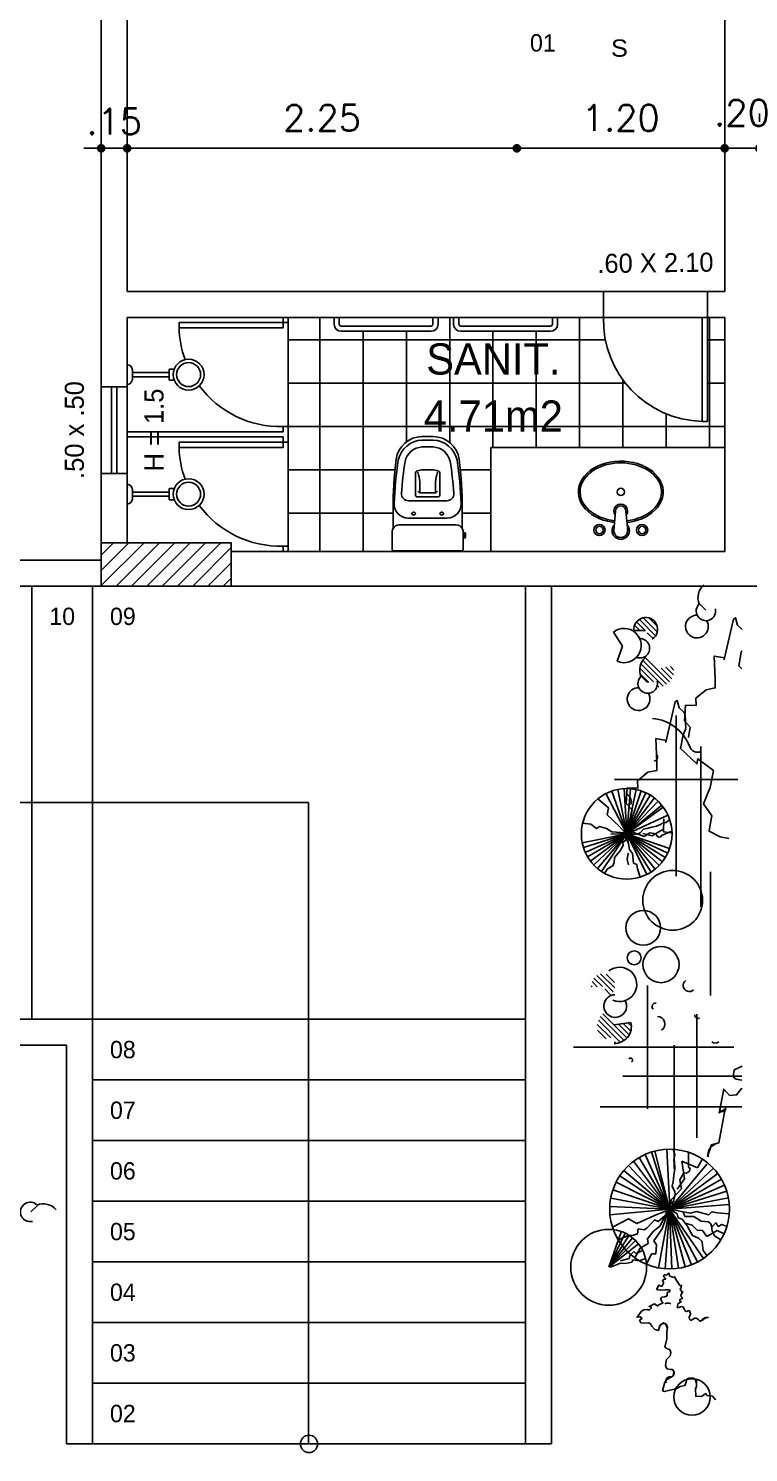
# Model space of a CAD drawing. Header units: millimetres. Extents: x 387 to 811, y 539 to 827.
# Drawn here: x 502.53 to 506.68, y 778.16 to 786.38 of the extents above; entities that cross this region are included whole.
import ezdxf
from ezdxf.enums import TextEntityAlignment as Align

# ---------------------------------------------------------------- set-up
doc = ezdxf.new("R2010")
doc.units = ezdxf.units.MM
for name, color, linetype in [('ESQUADRIAS', 6, 'Continuous'), ('LINHA FINA', 8, 'Continuous'), ('MOBILIARIO', 3, 'Continuous'), ('parede vista', 2, 'Continuous'), ('PAREDES EM CORTE', 5, 'Continuous'), ('pilar', 4, 'Continuous'), ('SIMBOLOS', 4, 'Continuous'), ('TEXTO', 4, 'Continuous'), ('vegetação', 112, 'Continuous')]:
    doc.layers.add(name, color=color, linetype=linetype)
doc.styles.add('ROMANS', font='romans')
doc.dimstyles.new('Cotas_trabalho', dxfattribs={"dimtxt": 0.15, "dimasz": 0.05, "dimexe": 0.2, "dimexo": 0.2, "dimgap": 0.1, "dimtad": 1, "dimzin": 4, "dimdsep": 46, "dimtxsty": 'ROMANS', "dimblk": 'DOT', "dimcen": 0.5, "dimclrd": 256, "dimclre": 256, "dimclrt": 256, "dimadec": 0, "dimazin": 0, "dimtfac": 0.666667, "dimtmove": 2, "dimatfit": 0, "dimldrblk": 'DOT', "dimfxl": 1, "dimtolj": 1, "dimtzin": 4, "dimarcsym": 0})

# ---------------------------------------------------------------- blocks, each defined once
blk = doc.blocks.new('chuveiro')
at = {"layer": 'MOBILIARIO'}
for p, q in [((601.3174, 91.4916), (601.3461, 91.4916)), ((601.3461, 91.4276), (601.3461, 91.4916)), ((601.3461, 91.4716), (601.5592, 91.4716)), ((601.5592, 91.4865), (601.5592, 91.4326)), ((601.5892, 91.5165), (601.5892, 91.4026)), ((601.3174, 91.4276), (601.3461, 91.4276)), ((601.3461, 91.4476), (601.5592, 91.4476))]:
    blk.add_line(p, q, dxfattribs=at)
for radius in [0.0892, 0.0691]:
    blk.add_circle((601.2343, 91.4596), radius, dxfattribs=at)
for centre, start, end in [((601.5892, 91.4865), 90, 180), ((601.5892, 91.4326), 180, 270)]:
    blk.add_arc(centre, 0.03, start, end, dxfattribs=at)
blk = doc.blocks.new('cuba do lavatório')
at = {"layer": 'MOBILIARIO'}
for p, q in [((535.9006, 52.8012), (535.8906, 52.9138)), ((535.9606, 52.8012), (535.9706, 52.9138))]:
    blk.add_line(p, q, dxfattribs=at)
for centre, radius in [((535.8074, 52.9105), 0.0326), ((535.8074, 52.9105), 0.0212), ((536.0537, 52.9105), 0.0326), ((536.0537, 52.9105), 0.0212), ((535.9306, 52.6909), 0.0212)]:
    blk.add_circle(centre, radius, dxfattribs=at)
for centre, radius, start, end in [((535.9306, 52.9138), 0.05, 317.75345, 222.24655), ((535.9306, 52.9138), 0.04, 349.84426, 190.15574), ((535.9306, 52.8012), 0.04, 143.41391, 36.58609), ((535.9306, 52.8012), 0.03, 180, 0)]:
    blk.add_arc(centre, radius, start, end, dxfattribs=at)
blk.add_ellipse((535.9306, 52.6909), major_axis=(-0.235, 0), ratio=0.714749, start_param=4.861692, end_param=10.846271, dxfattribs=at)
blk.add_open_spline([(535.8945, 52.8669), (535.8491, 52.8621), (535.8056, 52.8477), (535.7156, 52.7915), (535.6827, 52.7376), (535.6888, 52.6294), (535.7276, 52.578), (535.8446, 52.5161), (535.9221, 52.5055), (536.0618, 52.5317), (536.123, 52.5682), (536.184, 52.6656), (536.1818, 52.7257), (536.1142, 52.8204), (536.0507, 52.8547), (535.9756, 52.8659), (535.9711, 52.8665), (535.9666, 52.8669)], degree=3, knots=[4.861692, 4.861692, 4.861692, 4.861692, 5.430609, 5.430609, 6.323813, 6.323813, 7.217016, 7.217016, 8.110219, 8.110219, 9.003422, 9.003422, 9.896625, 9.896625, 10.789828, 10.789828, 10.846271, 10.846271, 10.846271, 10.846271], dxfattribs=at)
blk = doc.blocks.new('vaso com caixa acoplada')
at = {"layer": 'MOBILIARIO'}
for p, q in [((602.6687, 94.1554), (602.6435, 94.1554)), ((602.6687, 94.1354), (602.6435, 94.1354)), ((602.6687, 94.0954), (602.6435, 94.0954)), ((602.6687, 94.1554), (602.6837, 94.1554)), ((602.6687, 94.1354), (602.6837, 94.1354)), ((602.6687, 94.0954), (602.6837, 94.0954)), ((602.6837, 94.1554), (602.7088, 94.1554)), ((602.6837, 94.1354), (602.7088, 94.1354)), ((602.6837, 94.0954), (602.7088, 94.0954)), ((602.6053, 93.8182), (602.6053, 93.9471)), ((602.6687, 93.9641), (602.6837, 93.9641)), ((602.747, 93.8182), (602.747, 93.9471)), ((602.6289, 93.8302), (602.62, 93.8405)), ((602.7234, 93.8302), (602.7323, 93.8405)), ((602.5655, 93.7854), (602.6687, 93.7854)), ((602.6126, 93.8086), (602.7397, 93.8086)), ((602.6289, 93.8302), (602.6687, 93.8302)), ((602.6687, 93.8302), (602.6837, 93.8302)), ((602.6687, 93.7854), (602.6837, 93.7854)), ((602.7234, 93.8302), (602.6837, 93.8302)), ((602.7868, 93.7854), (602.6837, 93.7854)), ((602.4762, 93.6248), (602.4762, 93.7346)), ((602.5626, 93.6854), (602.6687, 93.6854)), ((602.6687, 93.6854), (602.6837, 93.6854)), ((602.7897, 93.6854), (602.6837, 93.6854)), ((602.8762, 93.7346), (602.8762, 93.6248)), ((602.4712, 93.5074), (602.4712, 93.6054)), ((602.8412, 93.6454), (602.5112, 93.6454)), ((602.8812, 93.5991), (602.8812, 93.6054)), ((602.8812, 93.5708), (602.8812, 93.5991)), ((602.8812, 93.5991), (602.8906, 93.5991)), ((602.8906, 93.5991), (602.8906, 93.5708)), ((602.8956, 93.5758), (602.8956, 93.5941)), ((602.8812, 93.5074), (602.8812, 93.5708)), ((602.8812, 93.5708), (602.8906, 93.5708)), ((602.8692, 93.4954), (602.4832, 93.4954)), ((602.6687, 93.4954), (602.6435, 93.4954))]:
    blk.add_line(p, q, dxfattribs=at)
for points in [[(602.5848, 93.7111, -0.1249), (602.5855, 93.7139, -0.105797), (602.5878, 93.7166, -0.086669), (602.591, 93.7183, -0.076734), (602.595, 93.7189, -0.076734), (602.5991, 93.7183, -0.086669), (602.6023, 93.7166, -0.105797), (602.6046, 93.7139, -0.1249), (602.6053, 93.7111, -0.1249), (602.6046, 93.7082, -0.105797), (602.6023, 93.7055, -0.086669), (602.5991, 93.7038, -0.076734), (602.595, 93.7032, -0.076734), (602.591, 93.7038, -0.086669), (602.5878, 93.7055, -0.105797), (602.5855, 93.7082, -0.1249)], [(602.7675, 93.7111, 0.1249), (602.7668, 93.7139, 0.105797), (602.7645, 93.7166, 0.086669), (602.7613, 93.7183, 0.076734), (602.7573, 93.7189, 0.076734), (602.7532, 93.7183, 0.086669), (602.75, 93.7166, 0.105797), (602.7477, 93.7139, 0.1249), (602.747, 93.7111, 0.1249), (602.7477, 93.7082, 0.105797), (602.75, 93.7055, 0.086669), (602.7532, 93.7038, 0.076734), (602.7573, 93.7032, 0.076734), (602.7613, 93.7038, 0.086669), (602.7645, 93.7055, 0.105797), (602.7668, 93.7082, 0.1249)]]:
    blk.add_lwpolyline(points, format="xyb", close=True, dxfattribs=at)
for centre, radius, start, end in [((602.6435, 94.0054), 0.15, 90, 172.65629), ((602.6495, 93.9895), 0.146, 92.34978, 168.01274), ((602.6495, 93.9895), 0.106, 92.34978, 168.01274), ((602.7028, 93.9895), 0.106, 11.98726, 87.65022), ((602.7088, 94.0054), 0.15, 7.34371, 90), ((602.7028, 93.9895), 0.146, 11.98726, 87.65022), ((604.7448, 93.7346), 2.2687, 172.65629, 180), ((604.4978, 93.7027), 2.0162, 170.95019, 178.14425), ((604.4978, 93.7027), 1.9762, 170.95019, 176.36665), ((600.8545, 93.7027), 1.9762, 3.63335, 9.04981), ((600.8545, 93.7027), 2.0162, 1.85575, 9.04981), ((600.6075, 93.7346), 2.2687, 0, 7.34371), ((602.6153, 93.9471), 0.01, 108.52205, 180), ((602.6599, 93.8141), 0.1503, 86.66193, 108.52205), ((602.3195, 93.8653), 0.3121, 354.89478, 15.62296), ((602.6924, 93.8141), 0.1503, 71.47795, 93.33807), ((603.0328, 93.8653), 0.3121, 164.37704, 185.10522), ((602.737, 93.9471), 0.01, 0, 71.47795), ((602.5626, 93.7654), 0.08, 178.14425, 270), ((602.5655, 93.8254), 0.04, 176.36665, 270), ((602.6153, 93.8182), 0.01, 180, 254.16879), ((602.737, 93.8182), 0.01, 285.83121, 0), ((602.7868, 93.8254), 0.04, 270, 3.63335), ((602.7897, 93.7654), 0.08, 270, 1.85575), ((602.5112, 93.6054), 0.04, 151.04498, 180), ((602.5112, 93.6054), 0.04, 90, 151.04498), ((602.8412, 93.6054), 0.04, 28.95502, 90), ((602.8412, 93.6054), 0.04, 0, 28.95502), ((602.8906, 93.5941), 0.005, 0, 90), ((602.8906, 93.5758), 0.005, 270, 0), ((602.4832, 93.5074), 0.012, 180, 270), ((602.8692, 93.5074), 0.012, 270, 0)]:
    blk.add_arc(centre, radius, start, end, dxfattribs=at)
blk = doc.blocks.new('porta-toalhas')
at = {"layer": 'MOBILIARIO'}
for p, q in [((602.2886, 92.1346), (602.2886, 92.0946)), ((602.3186, 92.1346), (602.3186, 92.0946)), ((602.8586, 92.1346), (602.8586, 92.0946)), ((602.8886, 92.1346), (602.8886, 92.0946)), ((602.3286, 92.0846), (602.8486, 92.0846)), ((602.3286, 92.0546), (602.8486, 92.0546))]:
    blk.add_line(p, q, dxfattribs=at)
for centre, radius, start, end in [((602.3286, 92.0946), 0.04, 180, 270), ((602.3286, 92.0946), 0.01, 180, 270), ((602.8486, 92.0946), 0.01, 270, 360), ((602.8486, 92.0946), 0.04, 270, 360)]:
    blk.add_arc(centre, radius, start, end, dxfattribs=at)
blk = doc.blocks.new('*X27')
at = {"color": 0}
for p, q in [((50.046, 9.5), (50.248, 9.702)), ((50.07, 9.479), (50.269, 9.678)), ((50.099, 9.463), (50.285, 9.649)), ((50.121, 9.71), (50.15, 9.739)), ((50.127, 9.671), (50.19, 9.734)), ((50.133, 9.632), (50.222, 9.721)), ((49.714, 9.482), (49.831, 9.6)), ((49.715, 9.528), (49.785, 9.599)), ((49.727, 9.45), (49.863, 9.586)), ((49.838, 9.516), (49.887, 9.565)), ((50.135, 9.454), (50.248, 9.567)), ((50.182, 9.456), (50.254, 9.528)), ((50.28, 9.599), (50.294, 9.613)), ((49.748, 9.426), (49.819, 9.498)), ((49.776, 9.41), (49.82, 9.454)), ((49.816, 9.404), (49.821, 9.41))]:
    blk.add_line(p, q, dxfattribs=at)
blk = doc.blocks.new('_DOT')
at = {"color": 0, "linetype": 'ByBlock'}
blk.add_line((-0.5, 0), (-1, 0), dxfattribs=at)
at = {"color": 0, "linetype": 'ByBlock', "const_width": 0.5}
blk.add_lwpolyline([(-0.25, 0, 1), (0.25, 0, 1)], format="xyb", close=True, dxfattribs=at)
blk = doc.blocks.new('*D87')
at = {"lineweight": -2}
blk.add_line((506.4971, 785.6857), (505.3971, 785.6857), dxfattribs=at)
at = {"layer": 'Defpoints', "color": 0}
for p in [(505.3471, 785.6857, 54), (505.3471, 785.6857), (506.5471, 785.6857, 54)]:
    blk.add_point(p, dxfattribs=at)
at = {"lineweight": -2, "xscale": 0.05, "yscale": 0.05, "zscale": 0.05, "rotation": 180}
blk.add_blockref('_DOT', (505.3471, 785.6857), dxfattribs=at)
at = {"lineweight": -2, "xscale": 0.05, "yscale": 0.05, "zscale": 0.05}
blk.add_blockref('_DOT', (506.5471, 785.6857), dxfattribs=at)
at = {"insert": (505.9471, 785.8607), "char_height": 0.15, "attachment_point": 5, "style": 'ROMANS'}
blk.add_mtext('\\A1;1.20', dxfattribs=at)
blk = doc.blocks.new('*D88')
at = {"lineweight": -2}
for p, q in [((503.0971, 785.5393), (503.0971, 785.8857)), ((505.2971, 785.6857), (503.1471, 785.6857))]:
    blk.add_line(p, q, dxfattribs=at)
at = {"layer": 'Defpoints', "color": 0}
for p in [(503.0971, 785.6857), (505.3471, 785.6857, 54), (503.0971, 785.3393, 54)]:
    blk.add_point(p, dxfattribs=at)
at = {"lineweight": -2, "xscale": 0.05, "yscale": 0.05, "zscale": 0.05, "rotation": 180}
blk.add_blockref('_DOT', (503.0971, 785.6857), dxfattribs=at)
at = {"lineweight": -2, "xscale": 0.05, "yscale": 0.05, "zscale": 0.05}
blk.add_blockref('_DOT', (505.3471, 785.6857), dxfattribs=at)
at = {"insert": (504.2221, 785.8607), "char_height": 0.15, "attachment_point": 5, "style": 'ROMANS'}
blk.add_mtext('\\A1;2.25', dxfattribs=at)
blk = doc.blocks.new('*D89')
at = {"lineweight": -2}
for p, q in [((503.0971, 785.5393), (503.0971, 785.8857)), ((502.8971, 785.6857), (502.8471, 785.6857)), ((503.0971, 785.6857), (502.9471, 785.6857)), ((503.1471, 785.6857), (503.1971, 785.6857)), ((502.9471, 785.5035), (502.9471, 785.4857))]:
    blk.add_line(p, q, dxfattribs=at)
at = {"layer": 'Defpoints', "color": 0}
for p in [(502.9471, 785.7035, 54), (502.9471, 785.6857), (503.0971, 785.3393, 54)]:
    blk.add_point(p, dxfattribs=at)
at = {"lineweight": -2, "xscale": 0.05, "yscale": 0.05, "zscale": 0.05}
blk.add_blockref('_DOT', (502.9471, 785.6857), dxfattribs=at)
at = {"lineweight": -2, "xscale": 0.05, "yscale": 0.05, "zscale": 0.05, "rotation": 180}
blk.add_blockref('_DOT', (503.0971, 785.6857), dxfattribs=at)
at = {"insert": (503.0221, 785.841), "char_height": 0.15, "attachment_point": 5, "style": 'ROMANS'}
blk.add_mtext('\\A1;.15', dxfattribs=at)
blk = doc.blocks.new('*D90')
at = {"lineweight": -2}
for p, q in [((506.7471, 785.8378), (506.7471, 785.8857)), ((506.4971, 785.6857), (506.4471, 785.6857)), ((506.5471, 785.6857), (506.7471, 785.6857)), ((506.7971, 785.6857), (506.8471, 785.6857))]:
    blk.add_line(p, q, dxfattribs=at)
at = {"layer": 'Defpoints', "color": 0}
for p in [(506.5471, 785.6857, 54), (506.7471, 785.6857), (506.7471, 785.6378, 54)]:
    blk.add_point(p, dxfattribs=at)
at = {"lineweight": -2, "xscale": 0.05, "yscale": 0.05, "zscale": 0.05}
blk.add_blockref('_DOT', (506.5471, 785.6857), dxfattribs=at)
at = {"lineweight": -2, "xscale": 0.05, "yscale": 0.05, "zscale": 0.05, "rotation": 180}
blk.add_blockref('_DOT', (506.7471, 785.6857), dxfattribs=at)
at = {"insert": (506.6471, 785.8906), "char_height": 0.15, "attachment_point": 5, "style": 'ROMANS'}
blk.add_mtext('\\A1;.20', dxfattribs=at)

msp = doc.modelspace()

# ---------------------------------------------------------------- hatches: boundary and pattern name
at = {"layer": 'LINHA FINA'}
h = msp.add_hatch(dxfattribs=at)
h.set_pattern_fill('ANSI37,_O', color=256, scale=2, angle=45)
h.set_pattern_definition([(90, (-531.041, 691.33033), (-0.25, 6e-17), []), (180, (-531.041, 691.33033), (-6e-17, -0.25), [])])
h.paths.add_polyline_path([(504.0271, 784.0801), (504.0271, 783.9901), (504.0271, 783.3901), (504.0271, 783.3601), (505.1971, 783.3601), (505.1971, 783.9601), (506.5471, 783.9601), (506.5471, 784.7101), (506.4471, 784.7101), (506.4471, 784.1101), (506.4171, 784.1101, -0.414214), (505.8471, 784.7101), (505.5821, 784.7101), (505.5821, 784.6701, -0.414214), (505.5421, 784.6301), (505.0221, 784.6301, -0.414214), (504.9821, 784.6701), (504.9821, 784.7101), (504.8921, 784.7101), (504.8921, 784.6701, -0.414214), (504.8521, 784.6301), (504.3321, 784.6301, -0.414214), (504.2921, 784.6701), (504.2921, 784.7101), (504.0271, 784.7101), (504.0271, 784.6801)])
h.paths.add_polyline_path([(504.7994, 784.0224), (504.8246, 784.0224), (504.8396, 784.0224), (504.8647, 784.0224, -0.377152), (505.0134, 783.8915, -0.032054), (505.0321, 783.6015), (505.0321, 783.4917, -0.127017), (505.0371, 783.4724), (505.0371, 783.466), (505.0515, 783.466), (505.0515, 783.4378), (505.0371, 783.4378), (505.0371, 783.3744, -0.414214), (505.0251, 783.3624), (504.6391, 783.3624, -0.414214), (504.6271, 783.3744), (504.6271, 783.4724, -0.127017), (504.6321, 783.4917), (504.6321, 783.6015, -0.032054), (504.6507, 783.8915, -0.377152)], flags=16)
h.paths.add_polyline_path([(504.7994, 784.0024), (504.8246, 784.0024), (504.8396, 784.0024), (504.8647, 784.0024, -0.342683), (505.0015, 783.8868, -0.0314), (505.0256, 783.6349, -0.423732), (504.9456, 783.5524), (504.8396, 783.5524), (504.8246, 783.5524), (504.7185, 783.5524, -0.423732), (504.6386, 783.6349, -0.0314), (504.6626, 783.8868, -0.342683)], flags=0)
h.paths.add_polyline_path([(504.8638, 783.9624), (504.8396, 783.9624), (504.8246, 783.9624), (504.8003, 783.9624, 0.3382), (504.7019, 783.8794, 0.023499), (504.6815, 783.6949, 0.432915), (504.7214, 783.6524, -0.000003), (504.7214, 783.6524), (504.8246, 783.6524), (504.8396, 783.6524), (504.9427, 783.6524, 0.432911), (504.9826, 783.6949, 0.023499), (504.9622, 783.8794, 0.3382)], flags=0)
h.paths.add_polyline_path([(504.7681, 783.8235, -0.095673), (504.8246, 783.831), (504.8396, 783.831, -0.095673), (504.896, 783.8235, -0.322403), (504.9029, 783.814), (504.9029, 783.6852, -0.497662), (504.8901, 783.6755), (504.774, 783.6755, -0.497662), (504.7612, 783.6852), (504.7612, 783.814, -0.322403)], flags=0)
h.paths.add_polyline_path([(504.7405, 783.578, -0.199213), (504.7437, 783.5836, -0.086669), (504.7469, 783.5852, -0.131292), (504.7538, 783.5855, 0.131292), (504.7469, 783.5852, 0.086669), (504.7437, 783.5836, 0.105797), (504.7414, 783.5809, 0.071722), (504.7408, 783.5793, -5.593137), (504.7414, 783.5751, 10.929805)], flags=0)
h.paths.add_polyline_path([(504.9091, 783.5852, 0.086669), (504.9059, 783.5836, 0.105797), (504.9036, 783.5809, 0.316365), (504.9044, 783.574, -0.057954), (504.9036, 783.5751, 10.930492), (504.9027, 783.578, -0.199213), (504.9059, 783.5836, -0.086669), (504.9091, 783.5852, -0.091241), (504.9139, 783.5858, -0.06226), (504.9172, 783.5852, 0.154378)], flags=0)
h.paths.add_polyline_path([(504.6854, 784.0048), (505.7378, 784.0048), (505.7378, 784.2804), (504.6854, 784.2804)], flags=24)
h.paths.add_polyline_path([(504.7297, 784.3304), (505.6935, 784.3304), (505.6935, 784.6102), (504.7297, 784.6102)], flags=24)
at = {"layer": 'pilar'}
h = msp.add_hatch(dxfattribs=at)
h.set_pattern_fill('ANSI31', color=8, scale=0.5, style=0)
h.set_pattern_definition([(45, (-574.20125, 852.58743), (-0.044194174, 0.044194174), [])])
h.paths.add_polyline_path([(503.6971, 783.4101), (502.9471, 783.4101), (502.9471, 783.1601), (503.6971, 783.1601)])

# ---------------------------------------------------------------- linework, layer by layer
at = {"layer": 'ESQUADRIAS'}
for p, q in [((503.9971, 784.7101, 54), (503.9971, 784.6801, 54)), ((503.9971, 784.6801, 54), (504.0271, 784.6801, 54)), ((504.0271, 784.7101, 54), (504.0271, 784.6801, 54)), ((503.0071, 784.3101, 54), (503.0071, 783.8101, 54)), ((503.0371, 783.8101, 54), (503.0371, 784.3101, 54)), ((503.9971, 784.0501, 54), (503.0971, 784.0501, 54)), ((503.9971, 784.0201, 54), (503.0971, 784.0201, 54)), ((503.9971, 784.0801, 54), (503.9971, 784.0501, 54)), ((503.9971, 784.0801, 54), (504.0271, 784.0801, 54)), ((503.9971, 784.0201, 54), (503.9971, 783.9901, 54)), ((504.0271, 784.0801, 54), (504.0271, 783.9901, 54)), ((503.9971, 783.9901, 54), (504.0271, 783.9901, 54)), ((503.9971, 783.3901, 54), (503.9971, 783.3601, 54)), ((503.9971, 783.3901, 54), (504.0271, 783.3901, 54)), ((504.0271, 783.3901, 54), (504.0271, 783.3601, 54))]:
    msp.add_line(p, q, dxfattribs=at)
at = {"layer": 'ESQUADRIAS', "elevation": 54}
for points in [[(503.9971, 784.6801), (503.9971, 784.6501), (503.3971, 784.6501), (503.3971, 784.6801)], [(506.4471, 784.7101), (506.4171, 784.7101), (506.4171, 784.1101), (506.4471, 784.1101)], [(503.9971, 783.9901), (503.9971, 783.9601), (503.3971, 783.9601), (503.3971, 783.9901)]]:
    msp.add_lwpolyline(points, close=True, dxfattribs=at)
at = {"layer": 'LINHA FINA'}
for p, q in [((505.8471, 784.8601, 54), (506.4471, 784.8601, 54)), ((504.0271, 784.6801, 54), (504.0271, 784.0801, 54)), ((506.4171, 784.7101, 54), (505.8471, 784.7101, 54)), ((504.0271, 783.9901, 54), (504.0271, 783.3901, 54)), ((502.5471, 783.1601, 128.4735), (502.5471, 780.6601, 128.4735)), ((502.8971, 783.1601, 128.4735), (502.8971, 780.6601, 128.4735)), ((502.8971, 780.6601, 128.4735), (505.3971, 780.6601, 128.4735)), ((502.8971, 780.3101, 128.4735), (505.3971, 780.3101, 128.4735)), ((502.8971, 779.9601, 128.4735), (505.3971, 779.9601, 128.4735)), ((502.8971, 779.6101, 128.4735), (505.3971, 779.6101, 128.4735)), ((502.8971, 779.2601, 128.4735), (505.3971, 779.2601, 128.4735)), ((502.8971, 778.9101, 128.4735), (505.3971, 778.9101, 128.4735)), ((502.8971, 778.5601, 128.4735), (505.3971, 778.5601, 128.4735)), ((502.8971, 778.2101, 128.4735), (505.3971, 778.2101, 128.4735))]:
    msp.add_line(p, q, dxfattribs=at)
for centre, start, end in [((506.4321, 784.6951, 54), 178.5312, 268.5312), ((503.9821, 784.6651, 54), 181.4688, 199.80071), ((503.9821, 784.6651, 54), 216.72898, 271.4688), ((503.9821, 783.9751, 54), 181.4688, 199.80071), ((503.9821, 783.9751, 54), 216.72898, 271.4688)]:
    msp.add_arc(centre, 0.5852, start, end, dxfattribs=at)
at = {"layer": 'MOBILIARIO'}
for p, q in [((505.1971, 783.9601, 54), (506.5471, 783.9601, 54)), ((505.1971, 783.3601, 54), (505.1971, 783.9601, 54)), ((500.5971, 783.3101, 128.4735), (502.9471, 783.3101, 128.4735)), ((500.4471, 783.1601, 128.4735), (502.9471, 783.1601, 128.4735)), ((505.3971, 783.1601, 128.4735), (505.3971, 778.2101, 128.4735)), ((505.5471, 783.1601, 128.4735), (505.5471, 778.2101, 128.4735)), ((497.9471, 780.6601, 128.4735), (502.8971, 780.6601, 128.4735)), ((502.8971, 780.6601, 128.4735), (502.8971, 778.2101, 128.4735)), ((497.9471, 780.5101, 128.4735), (502.7471, 780.5101, 128.4735)), ((502.7471, 780.5101, 128.4735), (502.7471, 778.2101, 128.4735)), ((502.8971, 778.2101, 128.4735), (502.7471, 778.2101, 128.4735)), ((505.3971, 778.2101, 128.4735), (505.5471, 778.2101, 128.4735))]:
    msp.add_line(p, q, dxfattribs=at)
at = {"layer": 'parede vista'}
for p, q in [((502.9471, 784.3101, 54), (502.9471, 783.8101, 54)), ((503.0971, 783.8101, 54), (503.0971, 784.3101, 54))]:
    msp.add_line(p, q, dxfattribs=at)
at = {"layer": 'PAREDES EM CORTE'}
for p, q in [((502.9471, 787.7694, 54), (502.9471, 784.3101, 54)), ((503.0971, 787.7694, 54), (503.0971, 784.8601, 54)), ((506.5471, 784.8601, 54), (506.5471, 787.7694, 54)), ((503.0971, 784.8601, 54), (505.8471, 784.8601, 54)), ((505.8471, 784.7101, 54), (505.8471, 784.8601, 54)), ((506.4471, 784.8601, 54), (506.5471, 784.8601, 54)), ((506.4471, 784.7101, 54), (506.4471, 784.8601, 54)), ((503.0971, 784.7101, 54), (505.8471, 784.7101, 54)), ((503.0971, 784.7101, 54), (503.0971, 784.3101, 54)), ((506.4471, 784.7101, 54), (506.5471, 784.7101, 54)), ((506.5471, 783.3601, 54), (506.5471, 784.7101, 54)), ((503.0971, 784.3101, 54), (502.9471, 784.3101, 54)), ((502.9471, 783.8101, 54), (502.9471, 783.1601, 54)), ((503.0971, 783.8101, 54), (502.9471, 783.8101, 54)), ((503.0971, 783.8101, 54), (503.0971, 783.4101, 54)), ((503.6971, 783.3601, 54), (506.5471, 783.3601, 54)), ((503.6971, 783.1601, 54), (507.9471, 783.1601, 54))]:
    msp.add_line(p, q, dxfattribs=at)
at = {"layer": 'pilar', "elevation": 54}
msp.add_lwpolyline([(503.6971, 783.1601), (503.6971, 783.4101), (502.9471, 783.4101), (502.9471, 783.1601)], close=True, dxfattribs=at)
at = {"layer": 'SIMBOLOS'}
msp.add_line((504.1435, 778.2101, 128.4735), (504.1435, 781.9101, 128.4735), dxfattribs=at)
msp.add_circle((504.1471, 778.2101, 128.4735), 0.05, dxfattribs=at)
at = {"layer": 'TEXTO'}
msp.add_line((499.1971, 781.9101, 128.4735), (504.1435, 781.9101, 128.4735), dxfattribs=at)
at = {"layer": 'vegetação'}
for p, q in [((506.4015, 783.0581, 57.3335), (506.4386, 783.0213, 57.3335)), ((505.9578, 782.8123, 57.3335), (505.9042, 782.8937, 57.3335)), ((506.0904, 782.9037, 57.3335), (506.0231, 782.9027, 57.3335)), ((505.9267, 782.7258, 57.3335), (505.9578, 782.8123, 57.3335)), ((506.065, 782.6394, 57.3335), (506.1022, 782.6026, 57.3335)), ((506.2673, 781.4865, 57.3335), (506.2673, 782.4123, 57.3335)), ((506.4099, 781.3085, 57.3335), (506.4099, 782.2342, 57.3335)), ((506.6238, 782.043, 57.3335), (505.9108, 782.043, 57.3335)), ((505.9812, 781.73, 57.3335), (505.8615, 781.9628, 57.3335)), ((505.9812, 781.73, 57.3335), (505.8951, 781.9772, 57.3335)), ((505.9812, 781.73, 57.3335), (505.9303, 781.9868, 57.3335)), ((505.9812, 781.73, 57.3335), (505.9665, 781.9913, 57.3335)), ((505.9812, 781.73, 57.3335), (506.003, 781.9908, 57.3335)), ((505.9812, 781.73, 57.3335), (506.0356, 781.986, 57.3335)), ((505.9812, 781.73, 57.3335), (506.0639, 781.9783, 57.3335)), ((505.9812, 781.73, 57.3335), (506.0912, 781.9675, 57.3335)), ((505.9812, 781.73, 57.3335), (506.1171, 781.9537, 57.3335)), ((505.9812, 781.73, 57.3335), (506.1413, 781.9371, 57.3335)), ((505.9812, 781.73, 57.3335), (506.1635, 781.9179, 57.3335)), ((505.9812, 781.73, 57.3335), (506.1834, 781.8963, 57.3335)), ((505.9812, 781.73, 57.3335), (506.1924, 781.8847, 57.3335)), ((506.1958, 781.8165, 57.3335), (506.1943, 781.741, 57.3335)), ((505.9812, 781.73, 57.3335), (505.7245, 781.6791, 57.3335)), ((505.9812, 781.73, 57.3335), (505.7318, 781.6507, 57.3335)), ((505.9812, 781.73, 57.3335), (505.7423, 781.6233, 57.3335)), ((505.9812, 781.73, 57.3335), (505.7557, 781.5972, 57.3335)), ((505.9812, 781.73, 57.3335), (505.772, 781.5728, 57.3335)), ((505.9812, 781.73, 57.3335), (505.7909, 781.5503, 57.3335)), ((505.9812, 781.73, 57.3335), (505.8122, 781.5301, 57.3335)), ((505.9812, 781.73, 57.3335), (505.8357, 781.5125, 57.3335)), ((505.9778, 781.7317, 57.3335), (505.8891, 781.7282, 57.3335)), ((505.9924, 781.7291, 57.3335), (505.9763, 781.7142, 57.3335)), ((505.9763, 781.7142, 57.3335), (505.9907, 781.6772, 57.3335)), ((505.9812, 781.73, 57.3335), (506.1873, 781.5686, 57.3335)), ((505.9812, 781.73, 57.3335), (506.1679, 781.5466, 57.3335)), ((505.9812, 781.73, 57.3335), (506.0968, 781.4952, 57.3335)), ((505.9812, 781.73, 57.3335), (506.1224, 781.5096, 57.3335)), ((505.9812, 781.73, 57.3335), (506.1462, 781.5268, 57.3335)), ((505.9812, 781.73, 57.3335), (506.204, 781.5927, 57.3335)), ((505.9812, 781.73, 57.3335), (506.218, 781.6185, 57.3335)), ((505.9812, 781.73, 57.3335), (506.229, 781.6458, 57.3335)), ((506.0741, 781.732, 57.3335), (506.1284, 781.7193, 57.3335)), ((506.1284, 781.7193, 57.3335), (506.1958, 781.7585, 57.3335)), ((506.1943, 781.741, 57.3335), (506.2377, 781.7359, 57.3335)), ((505.9907, 781.6192, 57.3335), (505.9838, 781.5826, 57.3335)), ((505.9838, 781.5826, 57.3335), (505.9923, 781.5514, 57.3335)), ((506.4651, 781.51, 57.3335), (506.4651, 780.797, 57.3335)), ((506.1011, 780.8554, 57.3335), (506.1011, 780.1424, 57.3335)), ((505.9092, 780.628, 57.3335), (506.0056, 780.6422, 57.3335)), ((506.3859, 780.6891, 57.3335), (506.3859, 779.9761, 57.3335)), ((506.5996, 780.4989, 57.3335), (505.6738, 780.4989, 57.3335)), ((506.2554, 780.5108, 57.3335), (506.2554, 779.7978, 57.3335)), ((506.6466, 780.3326, 57.3335), (505.9586, 780.3326, 57.3335)), ((506.6466, 780.1543, 57.3335), (505.8281, 780.1543, 57.3335)), ((506.2287, 779.5649, 57.3335), (506.1242, 779.8944, 57.3335)), ((506.2287, 779.5649, 57.3335), (506.1428, 779.8998, 57.3335)), ((506.2287, 779.5649, 57.3335), (505.9915, 779.8164, 57.3335)), ((506.2287, 779.5649, 57.3335), (506.0212, 779.8414, 57.3335)), ((506.2287, 779.5649, 57.3335), (506.0535, 779.8629, 57.3335)), ((506.2287, 779.5649, 57.3335), (506.0879, 779.8806, 57.3335)), ((506.2287, 779.5649, 57.3335), (506.4445, 779.8249, 57.3335)), ((506.3142, 779.7401, 57.3335), (506.2992, 779.8421, 57.3335)), ((506.2992, 779.8421, 57.3335), (506.391, 779.8032, 57.3335)), ((506.391, 779.8032, 57.3335), (506.4186, 779.8538, 57.3335)), ((506.2287, 779.5649, 57.3335), (505.9415, 779.7573, 57.3335)), ((506.2287, 779.5649, 57.3335), (505.9649, 779.7883, 57.3335)), ((506.2287, 779.5649, 57.3335), (506.4817, 779.8005, 57.3335)), ((506.2287, 779.5649, 57.3335), (506.5065, 779.7707, 57.3335)), ((506.2287, 779.5649, 57.3335), (506.5278, 779.7383, 57.3335)), ((506.2719, 779.6798, 57.3335), (506.3142, 779.7401, 57.3335)), ((506.2287, 779.5649, 57.3335), (505.9011, 779.6752, 57.3335)), ((506.2287, 779.5649, 57.3335), (505.9196, 779.7197, 57.3335)), ((506.2287, 779.5649, 57.3335), (506.5454, 779.7037, 57.3335)), ((506.2287, 779.5649, 57.3335), (506.5589, 779.6674, 57.3335)), ((502.5787, 779.5859, 128.4735), (502.5419, 779.5487, 128.4735)), ((506.2287, 779.5649, 57.3335), (505.8834, 779.5806, 57.3335)), ((506.2287, 779.5649, 57.3335), (505.8845, 779.5324, 57.3335)), ((506.2287, 779.5649, 57.3335), (505.8889, 779.6285, 57.3335)), ((506.2287, 779.5649, 57.3335), (506.1651, 779.2251, 57.3335)), ((506.2287, 779.5649, 57.3335), (506.2035, 779.2201, 57.3335)), ((506.2287, 779.5649, 57.3335), (506.5683, 779.6298, 57.3335)), ((506.2287, 779.5649, 57.3335), (506.5734, 779.5914, 57.3335)), ((506.2287, 779.5649, 57.3335), (506.3556, 779.2433, 57.3335)), ((506.2287, 779.5649, 57.3335), (506.3909, 779.2595, 57.3335)), ((506.2287, 779.5649, 57.3335), (506.424, 779.2796, 57.3335)), ((506.2287, 779.5649, 57.3335), (506.2423, 779.2194, 57.3335)), ((506.2287, 779.5649, 57.3335), (506.2809, 779.2231, 57.3335)), ((506.2287, 779.5649, 57.3335), (506.3188, 779.2311, 57.3335)), ((506.225, 779.5615, 57.3335), (506.1857, 779.451, 57.3335)), ((506.3064, 779.5497, 57.3335), (506.3168, 779.5226, 57.3335)), ((506.3168, 779.5226, 57.3335), (506.3693, 779.5221, 57.3335)), ((506.3195, 779.4828, 57.3335), (506.3598, 779.4711, 57.3335)), ((506.3693, 779.5221, 57.3335), (506.4108, 779.4957, 57.3335)), ((506.4108, 779.4957, 57.3335), (506.4532, 779.4908, 57.3335)), ((506.4532, 779.4908, 57.3335), (506.4665, 779.479, 57.3335)), ((505.8775, 779.2289, 57.3335), (505.9484, 779.433, 57.3335)), ((505.8775, 779.2289, 57.3335), (505.9731, 779.4259, 57.3335)), ((505.8775, 779.2289, 57.3335), (505.9946, 779.414, 57.3335)), ((505.8775, 779.2289, 57.3335), (506.0146, 779.3997, 57.3335)), ((506.1857, 779.451, 57.3335), (506.1388, 779.3823, 57.3335)), ((506.3598, 779.4711, 57.3335), (506.3888, 779.444, 57.3335)), ((506.3888, 779.444, 57.3335), (506.4192, 779.4414, 57.3335)), ((506.4192, 779.4414, 57.3335), (506.4435, 779.4059, 57.3335)), ((506.4435, 779.4059, 57.3335), (506.5028, 779.4413, 57.3335)), ((506.4665, 779.479, 57.3335), (506.4703, 779.4659, 57.3335)), ((506.4703, 779.4659, 57.3335), (506.4742, 779.4373, 57.3335)), ((506.4742, 779.4373, 57.3335), (506.4876, 779.41, 57.3335)), ((506.4876, 779.41, 57.3335), (506.5249, 779.3866, 57.3335)), ((506.5028, 779.4413, 57.3335), (506.5431, 779.4211, 57.3335)), ((505.8775, 779.2289, 57.3335), (506.0328, 779.3833, 57.3335)), ((505.8775, 779.2289, 57.3335), (506.0491, 779.3649, 57.3335)), ((505.9998, 779.2963, 57.3335), (506.0231, 779.3197, 57.3335)), ((506.0231, 779.3197, 57.3335), (506.0342, 779.3088, 57.3335)), ((506.0342, 779.3088, 57.3335), (506.0739, 779.3257, 57.3335)), ((506.1388, 779.3823, 57.3335), (506.1528, 779.358, 57.3335)), ((506.1528, 779.358, 57.3335), (506.1493, 779.306, 57.3335)), ((505.9454, 779.2655, 57.3335), (505.9963, 779.2788, 57.3335)), ((505.9963, 779.2788, 57.3335), (505.9998, 779.2963, 57.3335)), ((506.1248, 779.3075, 57.3335), (506.095, 779.2461, 57.3335)), ((506.1493, 779.306, 57.3335), (506.1248, 779.3075, 57.3335))]:
    msp.add_line(p, q, dxfattribs=at)
at = {"layer": 'vegetação', "elevation": 57.3335}
for points in [[(506.6471, 782.9088), (506.6213, 782.9339), (506.609, 782.9769), (506.5974, 782.9689), (506.5434, 782.7353), (506.5453, 782.7451), (506.4863, 782.7561), (506.4919, 782.6231), (506.4926, 782.5722), (506.4398, 782.5618), (506.3796, 782.5121), (506.3821, 782.471), (506.3213, 782.4722), (506.3146, 782.3821), (506.3484, 782.3453), (506.3374, 782.2865)], [(506.6466, 782.6819), (506.6282, 782.6991), (506.6429, 782.7776), (506.6466, 782.7858)], [(506.5706, 781.7031), (506.5215, 781.7123), (506.4565, 781.7448), (506.4656, 781.7938), (506.473, 781.8331), (506.4251, 781.903), (506.4631, 781.9974), (506.4815, 782.0955), (506.3924, 782.1629), (506.3869, 782.1335), (506.2917, 782.2224), (506.3064, 782.3009), (506.3236, 782.3383), (506.3187, 782.4205), (506.3107, 782.4321), (506.2849, 782.4572), (506.2726, 782.5002), (506.2609, 782.4922), (506.207, 782.2586), (506.2088, 782.2684), (506.1499, 782.2794), (506.1555, 782.1464), (506.1561, 782.0955), (506.1033, 782.0851), (506.0432, 782.0354), (506.0457, 781.9943), (505.9849, 781.9956), (505.9782, 781.9054), (506.012, 781.8686), (506.001, 781.8098)], [(505.9723, 781.7353), (505.9389, 781.7733), (505.8694, 781.8394), (505.8753, 781.8805), (505.8145, 781.9318)], [(505.9701, 781.7349), (505.8959, 781.7413), (505.8638, 781.7608), (505.824, 781.7717), (505.8073, 781.7613), (505.7743, 781.7853), (505.7268, 781.7916)], [(505.985, 781.7308), (506.2196, 781.8381)], [(506.004, 781.7299), (506.0234, 781.7267), (506.0506, 781.732), (506.0592, 781.7361), (506.0787, 781.7564), (506.0968, 781.76), (506.1257, 781.7681), (506.1529, 781.7735), (506.181, 781.7861), (506.1868, 781.792), (506.2095, 781.7964), (506.2294, 781.813)], [(505.98, 781.7204), (505.9741, 781.691), (505.9596, 781.6811), (505.9609, 781.6626), (505.9414, 781.6305), (505.911, 781.594), (505.9096, 781.5655), (505.9019, 781.5452), (505.8869, 781.5375), (505.8679, 781.5267), (505.8532, 781.5017)], [(505.9812, 781.73), (505.9984, 781.6395), (506.0146, 781.6169), (506.0209, 781.5617), (506.0389, 781.5536), (506.0439, 781.5287), (506.059, 781.4801)], [(505.9832, 781.7281), (506.0212, 781.738), (506.0822, 781.7148), (506.1157, 781.7356), (506.1519, 781.731), (506.1541, 781.7197), (506.1677, 781.7107), (506.179, 781.7129), (506.1822, 781.7206), (506.2425, 781.7454)], [(506.6466, 780.3089), (506.613, 780.3152), (506.5953, 780.3287), (506.6026, 780.3679), (506.6474, 780.3901)], [(506.4481, 779.8682), (506.4708, 779.9351), (506.5137, 779.9474), (506.5505, 780.1439), (506.5156, 780.1199), (506.5413, 780.2574), (506.575, 780.2206), (506.6161, 780.2231), (506.6466, 780.2634)], [(506.2297, 779.5699), (506.2132, 779.9103)], [(506.2321, 779.5664), (506.2386, 779.6178), (506.297, 779.6813), (506.288, 779.7326), (506.3114, 779.7747), (506.3263, 779.7719), (506.3441, 779.7841), (506.3469, 779.799), (506.339, 779.8067), (506.3382, 779.8928)], [(506.2401, 779.5927), (506.2536, 779.615), (506.2603, 779.651), (506.2596, 779.6635), (506.2442, 779.6974), (506.2487, 779.7213), (506.253, 779.7608), (506.2598, 779.7968), (506.2581, 779.8374), (506.2538, 779.8475), (506.2594, 779.8774), (506.2489, 779.91)], [(506.2287, 779.5649), (506.3482, 779.5415), (506.3839, 779.5503), (506.4546, 779.5309), (506.4734, 779.549), (506.5063, 779.5429), (506.5734, 779.5376)], [(506.2179, 779.5566), (506.1549, 779.5343), (506.0397, 779.4815), (505.9922, 779.509), (505.8994, 779.4596)], [(506.2043, 779.5278), (506.1625, 779.4926), (506.1427, 779.5025), (506.1239, 779.4843), (506.0967, 779.4553), (506.0825, 779.4456), (506.0496, 779.4517), (506.0455, 779.4463), (506.0457, 779.4308), (506.044, 779.4218), (506.0208, 779.4137), (505.9898, 779.4133), (505.932, 779.3874)], [(506.2173, 779.5536), (506.173, 779.4658), (506.1334, 779.436), (506.1005, 779.3926), (506.105, 779.367), (506.0594, 779.3383), (506.0283, 779.2832)], [(506.2399, 779.5587), (506.273, 779.537), (506.2781, 779.5143), (506.3014, 779.5069), (506.3312, 779.4672), (506.3611, 779.412), (506.3953, 779.3963), (506.4164, 779.3768), (506.4185, 779.3548), (506.4224, 779.3261), (506.4459, 779.2959)], [(506.4713, 779.4583), (506.4957, 779.486), (506.5103, 779.4647), (506.531, 779.4763), (506.5596, 779.4647)], [(505.8876, 779.2296), (505.9453, 779.2531), (505.9766, 779.2509), (506.0104, 779.258), (506.0189, 779.2721), (506.0526, 779.2669), (506.0904, 779.2803)], [(506.4545, 778.9373), (506.4513, 778.9389), (506.4497, 778.9389), (506.445, 778.9389), (506.4419, 778.9389), (506.4387, 778.9389), (506.4371, 778.9357), (506.4324, 778.9341), (506.4277, 778.931), (506.4245, 778.9278), (506.4198, 778.9247), (506.4135, 778.9215), (506.4088, 778.9184), (506.404, 778.9184), (506.3962, 778.9262), (506.3946, 778.9262), (506.393, 778.9294), (506.3867, 778.9341), (506.3804, 778.9357), (506.3741, 778.9357), (506.3678, 778.931), (506.3552, 778.9247), (506.3504, 778.9247), (506.3441, 778.9294), (506.3426, 778.942), (506.3489, 778.9578), (506.3489, 778.9609), (506.3441, 778.9767), (506.3378, 778.9767), (506.3315, 778.9751), (506.3268, 778.9736), (506.3189, 778.9767), (506.3142, 778.9862), (506.3079, 778.9988), (506.2984, 779.002), (506.2921, 779.0004), (506.2842, 778.9972), (506.2732, 778.9972), (506.2779, 779.0209), (506.2953, 779.0303), (506.2953, 779.0303), (506.2953, 779.0319), (506.2874, 779.0335), (506.2874, 779.0367), (506.2874, 779.0367), (506.2874, 779.0398), (506.2906, 779.0445), (506.2921, 779.0445), (506.3, 779.0461), (506.3016, 779.0477), (506.3016, 779.0509), (506.3016, 779.054), (506.2984, 779.0587), (506.2953, 779.0603), (506.2937, 779.0682), (506.3047, 779.0887), (506.3047, 779.0887), (506.3016, 779.0856), (506.2906, 779.1029), (506.2921, 779.1061), (506.2953, 779.1124), (506.2969, 779.125), (506.2953, 779.1234), (506.289, 779.1234), (506.2842, 779.1281), (506.2795, 779.1376), (506.2811, 779.1392), (506.2764, 779.1408), (506.2653, 779.1581), (506.2575, 779.1755), (506.2512, 779.1692), (506.2417, 779.1739), (506.2354, 779.1755), (506.2291, 779.1786), (506.2275, 779.1834), (506.2259, 779.1865), (506.2259, 779.1944), (506.2212, 779.1928), (506.2196, 779.1897), (506.2149, 779.1865), (506.2102, 779.1834), (506.2039, 779.1849), (506.1976, 779.1849), (506.1944, 779.177), (506.1991, 779.1707), (506.2023, 779.1676), (506.207, 779.1628), (506.2054, 779.1597), (506.2007, 779.1628), (506.1881, 779.1518), (506.1881, 779.1502), (506.1928, 779.1439), (506.1928, 779.1376), (506.185, 779.1187), (506.1676, 779.1266), (506.1534, 779.1013), (506.1755, 779.0966), (506.2054, 779.0982), (506.2275, 779.0982), (506.2322, 779.0919), (506.2307, 779.0887), (506.2165, 779.084), (506.2149, 779.0792), (506.2149, 779.0666), (506.2149, 779.0635), (506.2023, 779.0587), (506.1976, 779.0587), (506.185, 779.0556), (506.1755, 779.0461), (506.1802, 779.0398), (506.1865, 779.0272), (506.1913, 779.024), (506.1676, 779.0114), (506.1582, 779.0067), (506.1503, 779.013), (506.1424, 779.0177), (506.1109, 779.002), (506.1219, 779.0004), (506.1235, 778.9925), (506.1156, 778.9862), (506.1077, 778.9814), (506.0998, 778.9846), (506.0794, 778.983), (506.0667, 778.9751), (506.0415, 778.9404), (506.0589, 778.9436), (506.0699, 778.9325), (506.0557, 778.9231), (506.0636, 778.9089), (506.0825, 778.9057), (506.1061, 778.9089), (506.1172, 778.9042), (506.1266, 778.8884), (506.144, 778.8695), (506.1645, 778.8647), (506.1708, 778.8852), (506.1739, 778.8947), (506.1944, 778.9089), (506.2102, 778.8994), (506.2165, 778.8836), (506.2133, 778.8553), (506.2133, 778.8158), (506.2007, 778.7685), (506.2102, 778.7622), (506.2149, 778.759), (506.2307, 778.7543), (506.237, 778.7369), (506.2322, 778.718), (506.2259, 778.7117), (506.2117, 778.6959), (506.2054, 778.6644), (506.2086, 778.6502), (506.2149, 778.6423), (506.2322, 778.6392), (506.2448, 778.6392), (506.2543, 778.6281), (506.2496, 778.6029), (506.2385, 778.595), (506.2133, 778.5808), (506.2007, 778.5666), (506.1881, 778.5161), (506.1991, 778.513), (506.2701, 778.5287), (506.2906, 778.5414), (506.3173, 778.5477), (506.3237, 778.5666), (506.3284, 778.5839), (506.341, 778.5887), (506.3678, 778.5887), (506.3835, 778.5761), (506.3851, 778.5414), (506.3788, 778.5272), (506.3804, 778.4846), (506.3977, 778.483), (506.4166, 778.4846), (506.4356, 778.5003), (506.445, 778.4893), (506.4765, 778.4861), (506.4939, 778.4641)], [(506.4387, 778.9357), (506.434, 778.9389), (506.4261, 778.9341), (506.4198, 778.9294), (506.4103, 778.9215), (506.404, 778.9199)], [(506.2149, 778.8805), (506.2054, 778.9026)]]:
    msp.add_lwpolyline(points, dxfattribs=at)
at = {"layer": 'vegetação'}
for centre, radius in [((505.9812, 781.73, 57.3335), 0.2617), ((506.2467, 781.3463, 57.3335), 0.1723), ((506.077, 781.1878, 57.3335), 0.1003), ((506.0243, 781.0147, 57.3335), 0.0399), ((506.1794, 780.9755, 57.3335), 0.1043), ((506.2287, 779.5649, 57.3335), 0.3457), ((505.8775, 779.2289, 57.3335), 0.219), ((506.3586, 778.4808, 57.3335), 0.1049)]:
    msp.add_circle(centre, radius, dxfattribs=at)
for centre, radius, start, end in [((506.4916, 783.0926, 57.3335), 0.0989, 131.58762, 201.48085), ((506.4388, 783.016, 57.3335), 0.0562, 131.58762, 13.69185), ((506.091, 782.91, 57.3335), 0.0683, 304.07122, 186.17544), ((506.3865, 782.9264, 57.3335), 0.0656, 88.68626, 30.80527), ((505.966, 782.8165, 57.3335), 0.0989, 246.58762, 128.69185), ((506.0577, 782.8009, 57.3335), 0.0562, 246.58762, 91.64784), ((506.1552, 782.6739, 57.3335), 0.0989, 131.58762, 201.48085), ((506.1024, 782.5973, 57.3335), 0.0562, 131.58762, 13.69185), ((506.0501, 782.5077, 57.3335), 0.0656, 88.68626, 30.80527), ((506.1107, 782.1468, 57.3335), 0.2496, 20.10385, 85.4803), ((506.3907, 782.2493, 57.3335), 0.0486, 200.10385, 292.02252), ((506.1348, 782.1733, 57.3335), 0.0243, 280.43435, 33.11822), ((505.9601, 781.9145, 57.3335), 0.0484, 341.88523, 59.2724), ((505.9405, 780.8617, 57.3335), 0.0989, 246.58762, 128.69185), ((506.3428, 780.8549, 57.3335), 0.0353, 126.54373, 315.21646), ((505.9154, 780.7363, 57.3335), 0.0656, 92.74836, 29.11537), ((506.1471, 780.7331, 57.3335), 0.02, 78.50136, 225.76148), ((505.9096, 780.6188, 57.3335), 0.0989, 269.2859, 13.69185), ((506.1578, 780.6327, 57.3335), 0.044, 304.96721, 88.3931), ((506.3909, 780.6815, 57.3335), 0.0167, 163.19618, 309.35927), ((506.4928, 780.5559, 57.3335), 0.0328, 231.53858, 308.46142), ((506.0024, 780.4236, 57.3335), 0.0129, 301.8293, 135.42261), ((506.5363, 780.1437, 57.3335), 0.0166, 149.08265, 17.48115), ((506.5168, 779.8776, 57.3335), 0.0665, 111.93925, 189.53724), ((502.5367, 779.5485, 128.4735), 0.0562, 41.58762, 283.69185), ((502.6133, 779.4957, 128.4735), 0.0989, 41.58762, 111.48085), ((506.2185, 778.992, 57.3335), 0.0308, 56.99166, 123.00834), ((506.1937, 778.8839, 57.3335), 0.0214, 7.67793, 176.5677), ((506.2308, 778.5731, 57.3335), 0.0235, 86.56954, 208.53005), ((506.2336, 778.6191, 57.3335), 0.0226, 266.56954, 73.19679), ((506.3131, 778.55, 57.3335), 0.0712, 345.30734, 28.50402)]:
    msp.add_arc(centre, radius, start, end, dxfattribs=at)

# ---------------------------------------------------------------- block references
at = {"layer": 'MOBILIARIO'}
for name, p in [('porta-toalhas', (-97.9965, 692.5755, 54)), ('porta-toalhas', (-97.3065, 692.5755, 54)), ('vaso com caixa acoplada', (-97.8441, 689.8669, 54))]:
    msp.add_blockref(name, p, dxfattribs=at)
at = {"layer": 'MOBILIARIO', "rotation": 180}
for name, p in [('chuveiro', (1104.6862, 875.8396, 54)), ('cuba do lavatório', (1041.8776, 836.3938, 54))]:
    msp.add_blockref(name, p, dxfattribs=at)
at = {"layer": 'MOBILIARIO', "xscale": -1}
msp.add_blockref('chuveiro', (1104.6862, 692.2305, 54), dxfattribs=at)
at = {"layer": 'vegetação', "xscale": 0.6914459573085878, "yscale": 0.6914459573085878, "zscale": 0.691445957308602, "rotation": 270}
for p in [(499.5201, 817.3511, 57.3335), (499.2745, 815.296, 57.3335)]:
    msp.add_blockref('*X27', p, dxfattribs=at)

# ---------------------------------------------------------------- texts
at = {"layer": 'SIMBOLOS', "width": 1.1}
msp.add_text('S', height=0.1, dxfattribs=at).set_placement((505.9394, 786.2141, 54), align=Align.CENTER)
at = {"layer": 'TEXTO'}
for s, height, p in [('01', 0.1, (505.4971, 786.2944, 54)), ('SANIT.', 0.18, (505.2116, 784.4703, 54)), ('4.71m2', 0.18, (505.2116, 784.1407, 54)), ('10', 0.1, (502.7221, 782.9851, 128.4735)), ('09', 0.1, (503.0721, 782.9851, 128.4735)), ('08', 0.1, (503.0721, 780.4851, 128.4735)), ('07', 0.1, (503.0721, 780.1351, 128.4735)), ('06', 0.1, (503.0721, 779.7851, 128.4735)), ('05', 0.1, (503.0721, 779.4351, 128.4735)), ('04', 0.1, (503.0721, 779.0851, 128.4735)), ('03', 0.1, (503.0721, 778.7351, 128.4735)), ('02', 0.1, (503.0721, 778.3851, 128.4735))]:
    msp.add_text(s, height=height, dxfattribs=at).set_placement(p, align=Align.MIDDLE_CENTER)
for s, rotation, p in [('.60 X 2.10', 0.69013, (506.1471, 785.0251, 54)), ('.50 x .50', 90, (502.7921, 784.0601, 54)), ('H = 1.5', 90, (503.2521, 784.0601, 54))]:
    msp.add_text(s, height=0.11, rotation=rotation, dxfattribs=at).set_placement(p, align=Align.MIDDLE_CENTER)

# ---------------------------------------------------------------- dimensions: what is measured, and where the dimension line sits
for base, p1, p2, picture, middle in [((506.7471, 785.6857), (506.5471, 785.6857, 54), (506.7471, 785.6378, 54), '*D90', (506.6471, 785.8906)), ((502.9471, 785.6857), (503.0971, 785.3393, 54), (502.9471, 785.7035, 54), '*D89', (503.0221, 785.841))]:
    dim = msp.add_linear_dim(base=base, p1=p1, p2=p2, dimstyle='Cotas_trabalho')
    dim.commit()
    dim.dimension.update_dxf_attribs({"geometry": picture, "text_midpoint": middle, "dimtype": 160})
for base, p1, p2, picture, middle in [((503.0971, 785.6857), (505.3471, 785.6857, 54), (503.0971, 785.3393, 54), '*D88', (504.2221, 785.8607)), ((505.3471, 785.6857), (506.5471, 785.6857, 54), (505.3471, 785.6857, 54), '*D87', (505.9471, 785.8607))]:
    dim = msp.add_linear_dim(base=base, p1=p1, p2=p2, dimstyle='Cotas_trabalho')
    dim.commit()
    dim.dimension.update_dxf_attribs({"geometry": picture, "text_midpoint": middle})

doc.saveas('drawing.dxf')
